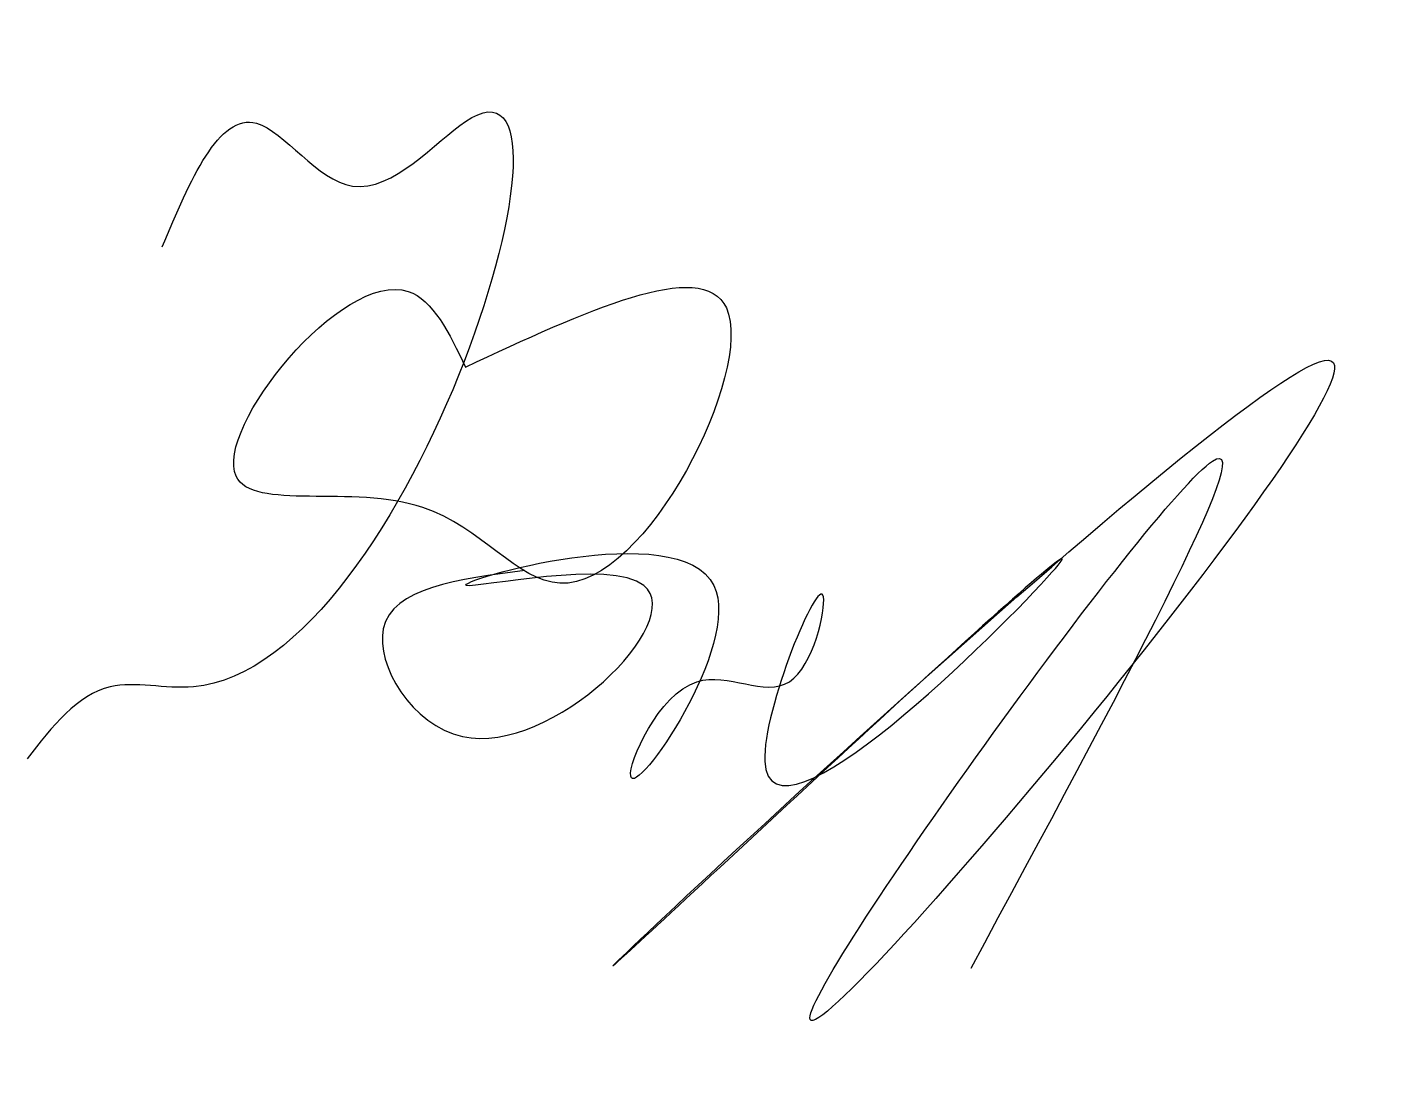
# Model space of a CAD drawing. Header units: millimetres. Extents: x 1306.6 to 1320.9, y 2108.3 to 2119.3.
import ezdxf

# ---------------------------------------------------------------- set-up
doc = ezdxf.new("R2010")
doc.units = ezdxf.units.MM

msp = doc.modelspace()

# ---------------------------------------------------------------- linework, layer by layer
at = {"color": 5}
for points in [[(1308.071, 2117.002), (1309.065, 2118.307), (1310.078, 2117.644), (1311.267, 2118.326), (1308.402, 2112.365), (1307.525, 2112.365), (1306.648, 2111.606)], [(1311.267, 2115.735), (1310.663, 2116.534), (1308.85, 2114.586), (1310.819, 2114.255), (1312.262, 2113.456), (1314.016, 2116.359), (1311.267, 2115.735)], [(1311.893, 2113.591), (1310.401, 2112.975), (1311.237, 2111.841), (1313.148, 2113.432), (1311.276, 2113.432), (1313.884, 2113.432), (1313.008, 2111.423), (1313.705, 2112.418), (1314.68, 2112.418), (1315.039, 2113.313), (1314.421, 2111.582), (1317.447, 2113.572), (1312.968, 2109.553), (1320.393, 2115.799), (1314.899, 2108.857), (1319.139, 2114.745), (1316.591, 2109.394)]]:
    msp.add_spline(points, degree=3, dxfattribs=at)

doc.saveas('drawing.dxf')
